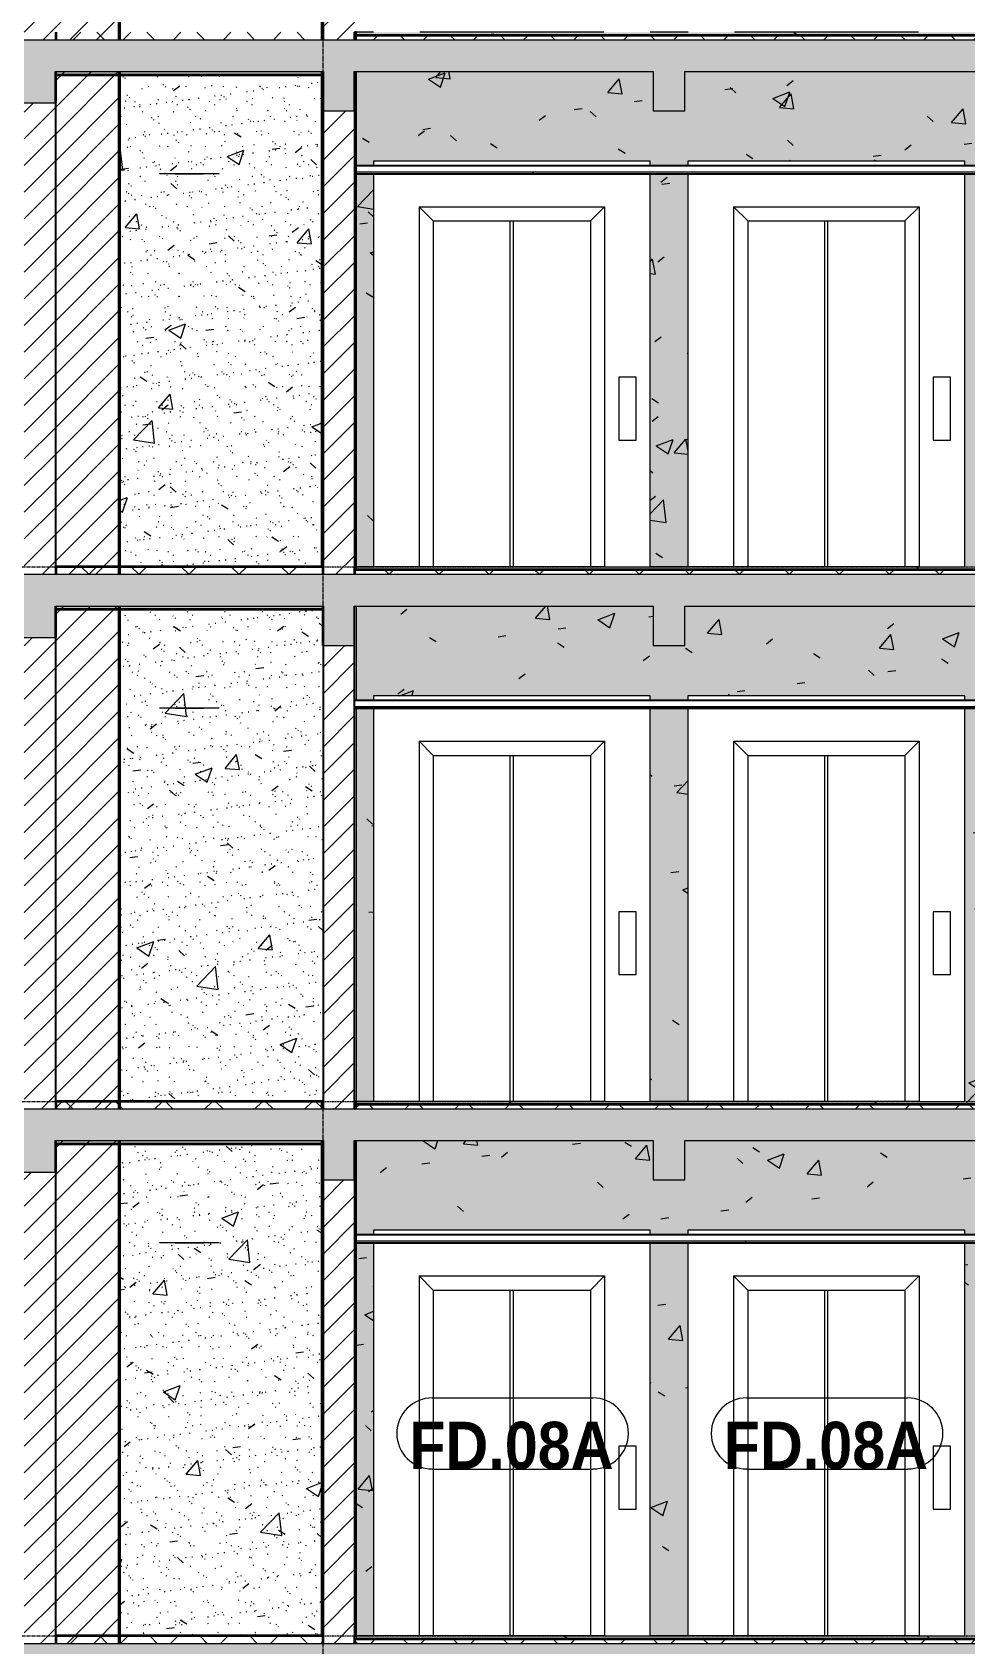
# Model space of a CAD drawing. Header units: millimetres. Extents: x 1240 to 198004, y -7796 to 35300.
# Drawn here: x 26587 to 32517, y 8950 to 19200 of the extents above; entities that cross this region are included whole.
import ezdxf

# ---------------------------------------------------------------- set-up
doc = ezdxf.new("R2010")
doc.units = ezdxf.units.MM
doc.linetypes.add('Centre', pattern=[31.75, 6.35, -4.7625, 15.875, -4.7625])
doc.linetypes.add('Grid Line', pattern=[22.225, 12.7, -3.175, 3.175, -3.175])
for name, color, linetype, lineweight in [('0-1', 7, 'Continuous', 5), ('A-CLNG', 13, 'Continuous', 9), ('A-CLNG-1', 13, 'Continuous', 25), ('A-CLNG-PATT-1', 13, 'Continuous', 9), ('A-DETL-GENF-1', 7, 'Continuous', 9), ('A-DETL-THIN', 151, 'Continuous', 9), ('A-DOOR', 31, 'Continuous', 9), ('A-DOOR-IDEN', 31, 'Continuous', 9), ('A-FLOR-1', 10, 'Continuous', 35), ('A-FLOR-3', 192, 'Continuous', 35), ('A-FLOR-LEVL-2', 51, 'Centre', 9), ('A-FLOR-PATT-1', 7, 'Continuous', 9), ('A-FLOR-PATT-3', 8, 'Continuous', 9), ('A-WALL-1', 113, 'Continuous', 25), ('A-WALL-PATT-4', 111, 'Continuous', 9), ('E-LITE-EQPM', 33, 'Continuous', 9), ('I-WALL', 2, 'Continuous', 9), ('I-WALL-2', 2, 'Continuous', 25), ('S-BEAM-1', 12, 'Continuous', 5), ('S-BEAM-2', 10, 'Continuous', 35), ('S-GRID-1', 1, 'Grid Line', 9)]:
    doc.layers.add(name, color=color, linetype=linetype, lineweight=lineweight)
doc.styles.add('Arial_B_2', font='arialbd.ttf', dxfattribs={"width": 0.9, "height": 300})
pattern_1 = [(45, (377.74, 0), (-84.8528, 84.8528), [])]
pattern_2 = [(45, (377.74, 0), (-159.099, 159.099), []), (135, (377.74, 0), (-159.099, -159.099), [])]
pattern_3 = [(0, (377.74, 0), (1219.2, 304.8), [50.292, -864.108, 50.292, -864.108, -4876.8]), (0, (377.74, 0), (1219.2, 304.8), [-1828.8, 50.292, -1778.508, 50.292, -864.108, -2133.6]), (0, (377.74, 0), (1219.2, 304.8), [-4572, 50.292, -559.308, 50.292, -1473.708]), (120, (834.94, 152.4), (-873.5645, 903.4582), [50.292, -864.108, 50.292, -864.108, -4876.8]), (120, (834.94, 152.4), (-873.5645, 903.4582), [-1828.8, 50.292, -1778.508, 50.292, -864.108, -2133.6]), (120, (834.94, 152.4), (-873.5645, 903.4582), [-4572, 50.292, -559.308, 50.292, -1473.708]), (240, (987.34, 762), (-345.6355, -1208.2582), [50.292, -864.108, 50.292, -864.108, -4876.8]), (240, (987.34, 762), (-345.6355, -1208.2582), [-1828.8, 50.292, -1778.508, 50.292, -864.108, -2133.6]), (240, (987.34, 762), (-345.6355, -1208.2582), [-4572, 50.292, -559.308, 50.292, -1473.708])]
pattern_4 = [(50, (377.7, 0), (1093.104, -95.634), [114.3, -1257.3]), (355, (377.7, 0), (-211.457, 1146.34), [91.44, -1005.84]), (100.451, (468.8, -8), (881.656, 1050.7), [97.14, -1068.54]), (46.184, (377.7, 304.8), (1626.475, -252.257), [171.45, -1885.95]), (96.636, (513.3, 283.8), (1424.416, 1484.565), [145.71, -1602.81]), (351.184, (377.7, 304.8), (1424.43, 1484.55), [137.16, -1508.76]), (21, (530.1, 228.6), (909.686, -613.59), [114.3, -1257.3]), (326, (530.1, 228.6), (370.812, 1105.13), [91.44, -1005.84]), (71.451, (606, 177.5), (1280.503, 491.528), [97.14, -1068.54]), (37.5, (377.74, 0), (18.5313, 507.3303), [50.292, -943.356, 50.292, -970.788, -1009.65]), (37.5, (377.74, 0), (18.5313, 507.3303), [-2014.728, 50.292, -959.358]), (7.5, (377.74, 0), (400.918, 601.084), [50.292, -531.876, 50.292, -920.496, -384.81]), (7.5, (377.74, 0), (400.918, 601.084), [-1552.956, 50.292, -334.518]), (327.5, (37.9, 0), (813.545, -34.3737), [50.292, -330.708, 50.292, -1138.428, -1577.34]), (327.5, (37.9, 0), (813.545, -34.3737), [-1569.72, 50.292, -1527.048]), (317.5, (-114.5, 0), (888.775, 152.56), [50.292, -445.008, 50.292, -739.14, -1120.14]), (317.5, (-114.5, 0), (888.775, 152.56), [-1284.732, 50.292, -1069.848])]
pattern_5 = [(37.5, (377.74, 0), (-4.79953, 146.8239), [5.029, -110.795, 5.029, -124.511, -123.825]), (37.5, (377.74, 0), (-4.79953, 146.8239), [-245.364, 5.029, -118.796]), (7.5, (377.74, 0), (134.8574, 215.0472), [5.029, -57.455, 5.029, -99.365, -40.005]), (7.5, (377.74, 0), (134.8574, 215.0472), [-166.878, 5.029, -34.976]), (327.5, (284.02, 0), (237.29776, 0.4316), [5.029, -33.071, 5.029, -132.131, -179.07]), (327.5, (284.02, 0), (237.29776, 0.4316), [-175.26, 5.029, -174.041]), (317.5, (284.02, 0), (229.0671, 66.8792), [5.029, -14.021, 5.029, -84.887, -102.87]), (317.5, (284.02, 0), (229.0671, 66.8792), [-108.966, 5.029, -97.841])]
pattern_6 = [(45, (377.74, 0), (-79.5495, 79.5495), [])]

# ---------------------------------------------------------------- blocks, each defined once
blk = doc.blocks.new('NCV_TKTC_KET CAU_rvt-1-TKCS_MẶT ĐỨNG NỘI KHU 1')
at = {"layer": 'A-FLOR-PATT-1'}
for points in [[(28330, 18930), (28437, 18930), (28437, 18950), (26735, 18950), (26735, 18930), (27038, 18930)], [(28330, 15530), (28437, 15530), (28437, 15550), (26735, 15550), (26735, 15530), (27038, 15530)], [(28330, 12130), (28437, 12130), (28437, 12150), (26735, 12150), (26735, 12130), (27038, 12130)]]:
    blk.add_hatch(color=256, dxfattribs=at).paths.add_polyline_path(points)
at = {"layer": 'S-BEAM-1'}
for points in [[(26735, 18750), (26737, 18750), (26737, 18950), (26735, 18950), (26735, 18831)], [(28435, 18700), (28437, 18700), (28435, 18831)], [(26735, 15350), (26737, 15350), (26737, 15550), (26735, 15550), (26735, 15354)], [(26735, 11950), (26737, 11950), (26737, 12150), (26735, 12150), (26735, 11954)], [(28435, 11900), (28437, 11900), (28435, 11915)]]:
    blk.add_hatch(color=256, dxfattribs=at).paths.add_polyline_path(points)
at = {"layer": 'A-FLOR-1'}
for p, q in [((26735, 18930), (28437, 18930)), ((26735, 15530), (28437, 15530)), ((26735, 12130), (28437, 12130))]:
    blk.add_line(p, q, dxfattribs=at)
at = {"layer": 'S-BEAM-2'}
for p, q in [((26737, 18750), (26737, 18950)), ((28435, 18950), (28435, 18700)), ((26735, 18750), (26737, 18750)), ((26737, 15350), (26737, 15550)), ((28435, 15550), (28435, 15300)), ((26735, 15350), (26737, 15350)), ((26737, 11950), (26737, 12150)), ((28435, 12150), (28435, 11900)), ((26735, 11950), (26737, 11950))]:
    blk.add_line(p, q, dxfattribs=at)
blk = doc.blocks.new('Thang may HIEN - Dài x Rộng - 2200x1200-V7-TKCS_MẶT ĐỨNG NỘI KHU 1')
at = {"layer": 'A-DOOR'}
for p, q in [((30757, 11580), (30757, 11550)), ((32517, 11580), (30757, 11580)), ((30757, 11500), (30757, 9000)), ((32517, 11550), (32517, 11580)), ((32517, 9000), (32517, 11500)), ((31137, 11200), (31047, 11290)), ((31047, 11290), (31047, 9000)), ((31047, 11290), (32227, 11290)), ((32227, 11290), (32137, 11200)), ((32227, 11290), (32227, 9000)), ((31137, 11200), (31137, 9000)), ((31137, 11200), (32137, 11200)), ((31627, 9000), (31627, 11200)), ((31647, 9000), (31647, 11200)), ((32137, 11200), (32137, 9000)), ((32427, 10206), (32317, 10206)), ((32317, 10206), (32317, 9806)), ((32427, 9806), (32427, 10206)), ((32317, 9806), (32427, 9806)), ((31047, 9000), (30757, 9000)), ((31052, 9000), (31047, 9000)), ((32227, 9000), (32222, 9000)), ((32227, 9000), (32517, 9000))]:
    blk.add_line(p, q, dxfattribs=at)
blk = doc.blocks.new('LIC_03 - LIC_03-ĐÈN LED ỐP TRẦN CHỐNG BỤI_ 1x24w_ ÁNH SÁNG TRẮNG 6000k-V260-TKCS_MẶT ĐỨNG NỘI KHU 1')
at = {"layer": 'E-LITE-EQPM'}
for p, q in [((27777, 8100), (27397, 8100)), ((27677, 8100), (27497, 8100)), ((27497, 8100), (27677, 8100)), ((27587, 8100), (27587, 8100))]:
    blk.add_line(p, q, dxfattribs=at)
blk = doc.blocks.new('STN_Door Tag - STN_Door Tag-1788670-TKCS_MẶT ĐỨNG NỘI KHU 1')
at = {"layer": 'A-DOOR-IDEN'}
for p, q in [((35836, 30934), (36857, 30934)), ((35836, 30481), (36857, 30481))]:
    blk.add_line(p, q, dxfattribs=at)
for centre, start, end in [((35836, 30708), 90, 270), ((36857, 30708), 270, 90)]:
    blk.add_arc(centre, 226, start, end, dxfattribs=at)

msp = doc.modelspace()

# ---------------------------------------------------------------- hatches: boundary and pattern name
at = {"layer": 'A-CLNG-PATT-1'}
h = msp.add_hatch(dxfattribs=at)
h.set_pattern_fill('FP_9', color=256, style=0, pattern_type=2)
h.set_pattern_definition(pattern_3)
h.paths.add_polyline_path([(44337, 18300), (44337, 18310), (28636.9, 18310), (28636.9, 18300), (43829.8, 18300)])
h = msp.add_hatch(dxfattribs=at)
h.set_pattern_fill('FP_9', color=256, style=0, pattern_type=2)
h.set_pattern_definition(pattern_3)
h.paths.add_polyline_path([(44337, 14900), (44337, 14910), (28636.9, 14910), (28636.9, 14900), (43829.8, 14900)])
h = msp.add_hatch(dxfattribs=at)
h.set_pattern_fill('FP_9', color=256, style=0, pattern_type=2)
h.set_pattern_definition(pattern_3)
h.paths.add_polyline_path([(44337, 11500), (44337, 11510), (28636.9, 11510), (28636.9, 11500), (43829.8, 11500)])
at = {"layer": 'A-DETL-GENF-1'}
h = msp.add_hatch(color=256, dxfattribs=at)
h.paths.add_polyline_path([(39954.8, 18550), (40235.6, 18550), (40235.6, 18950), (44235.3, 18950), (44235.3, 18550), (44535.3, 18550), (44535.3, 19150), (26535.3, 19150), (26535.3, 18750), (26735.3, 18750), (26735.3, 18950), (28436.9, 18950), (28436.9, 18700), (28635.3, 18700), (28635.3, 18950), (30535.3, 18950), (30535.3, 18700), (30736.9, 18700), (30736.9, 18950), (33335.3, 18950), (33335.3, 18700), (33535.3, 18700), (33535.3, 18950), (35535.3, 18950), (35535.3, 18700), (35737.4, 18700), (35737.4, 18950), (39935.6, 18950), (39935.6, 18550)])
h.paths.add_polyline_path([(23535.3, 18750), (23535.3, 19150), (23337.4, 19150), (23337.4, 18750)])
h = msp.add_hatch(color=256, dxfattribs=at)
h.paths.add_polyline_path([(39954.8, 15150), (40235.6, 15150), (40235.6, 15550), (44235.3, 15550), (44235.3, 15150), (44535.3, 15150), (44535.3, 15750), (26535.3, 15750), (26535.3, 15350), (26735.3, 15350), (26735.3, 15550), (28436.9, 15550), (28436.9, 15300), (28635.3, 15300), (28635.3, 15550), (30535.3, 15550), (30535.3, 15300), (30736.9, 15300), (30736.9, 15550), (33335.3, 15550), (33335.3, 15300), (33535.3, 15300), (33535.3, 15550), (35535.3, 15550), (35535.3, 15300), (35737.4, 15300), (35737.4, 15550), (39935.6, 15550), (39935.6, 15150)])
h.paths.add_polyline_path([(23535.3, 15350), (23535.3, 15750), (23337.4, 15750), (23337.4, 15350)])
h = msp.add_hatch(color=256, dxfattribs=at)
h.paths.add_polyline_path([(39935.6, 11750), (40235.6, 11750), (40235.6, 12150), (44235.3, 12150), (44235.3, 11750), (44535.3, 11750), (44535.3, 12350), (26535.3, 12350), (26535.3, 11950), (26735.3, 11950), (26735.3, 12150), (28436.9, 12150), (28436.9, 11900), (28635.3, 11900), (28635.3, 12150), (30535.3, 12150), (30535.3, 11900), (30736.9, 11900), (30736.9, 12150), (33335.3, 12150), (33335.3, 11900), (33535.3, 11900), (33535.3, 12150), (35535.3, 12150), (35535.3, 11900), (35737.4, 11900), (35737.4, 12150), (39935.6, 12150)])
h.paths.add_polyline_path([(23337.4, 11950), (23535.3, 11950), (23535.3, 12350), (23337.4, 12350)])
h = msp.add_hatch(color=256, dxfattribs=at)
h.paths.add_polyline_path([(44535.3, 8350), (44535.3, 8950), (26535.3, 8950), (26535.3, 8550), (26735.3, 8550), (26735.3, 8750), (28436.9, 8750), (28436.9, 8500), (28635.3, 8500), (28635.3, 8750), (30535.3, 8750), (30535.3, 8500), (30736.9, 8500), (30736.9, 8750), (33335.3, 8750), (33335.3, 8500), (33535.3, 8500), (33535.3, 8750), (35535.3, 8750), (35535.3, 8500), (35737.4, 8500), (35737.4, 8750), (39935.6, 8750), (39935.6, 8350), (40235.6, 8350), (40235.6, 8750), (44235.3, 8750), (44235.3, 8350)])
h.paths.add_polyline_path([(23535.3, 8550), (23535.3, 8950), (23337.4, 8950), (23337.4, 8550)])
at = {"layer": 'A-FLOR-PATT-3'}
h = msp.add_hatch(dxfattribs=at)
h.set_pattern_fill('FP_6', color=256, style=0, pattern_type=2)
h.set_pattern_definition(pattern_2)
h.paths.add_polyline_path([(26736.9, 19150), (28436.9, 19150), (28436.9, 19200), (26736.9, 19200)])
h = msp.add_hatch(dxfattribs=at)
h.set_pattern_fill('FP_6', color=256, style=0, pattern_type=2)
h.set_pattern_definition(pattern_2)
h.paths.add_polyline_path([(45737.4, 19130), (45737.4, 19180), (28636.9, 19180), (28636.9, 19150), (44535.3, 19150), (44535.3, 19130), (45121.5, 19130)])
h = msp.add_hatch(dxfattribs=at)
h.set_pattern_fill('FP_6', color=256, style=0, pattern_type=2)
h.set_pattern_definition(pattern_2)
h.paths.add_polyline_path([(26736.9, 15750), (28436.9, 15750), (28436.9, 15800), (26736.9, 15800)])
h = msp.add_hatch(dxfattribs=at)
h.set_pattern_fill('FP_6', color=256, style=0, pattern_type=2)
h.set_pattern_definition(pattern_2)
h.paths.add_polyline_path([(45737.4, 15730), (45737.4, 15780), (28636.9, 15780), (28636.9, 15750), (44535.3, 15750), (44535.3, 15730), (45121.5, 15730)])
h = msp.add_hatch(dxfattribs=at)
h.set_pattern_fill('FP_6', color=256, style=0, pattern_type=2)
h.set_pattern_definition(pattern_2)
h.paths.add_polyline_path([(26736.9, 12350), (28436.9, 12350), (28436.9, 12400), (26736.9, 12400)])
h = msp.add_hatch(dxfattribs=at)
h.set_pattern_fill('FP_6', color=256, style=0, pattern_type=2)
h.set_pattern_definition(pattern_2)
h.paths.add_polyline_path([(45737.4, 12330), (45737.4, 12380), (28636.9, 12380), (28636.9, 12350), (44535.3, 12350), (44535.3, 12330), (45121.5, 12330)])
h = msp.add_hatch(dxfattribs=at)
h.set_pattern_fill('FP_6', color=256, style=0, pattern_type=2)
h.set_pattern_definition(pattern_2)
h.paths.add_polyline_path([(26736.9, 8950), (28436.9, 8950), (28436.9, 9000), (26736.9, 9000)])
h = msp.add_hatch(dxfattribs=at)
h.set_pattern_fill('FP_6', color=256, style=0, pattern_type=2)
h.set_pattern_definition(pattern_2)
h.paths.add_polyline_path([(45737.4, 8930), (45737.4, 8980), (28636.9, 8980), (28636.9, 8950), (44535.3, 8950), (44535.3, 8930), (45121.5, 8930)])
at = {"layer": 'A-WALL-PATT-4'}
h = msp.add_hatch(dxfattribs=at)
h.set_pattern_fill('FP_1', color=256, style=0, pattern_type=2)
h.set_pattern_definition(pattern_1)
h.paths.add_polyline_path([(27038, 19150), (27136.9, 19150), (27136.9, 22350), (26736.9, 22350), (26736.9, 19150)])
h = msp.add_hatch(dxfattribs=at)
h.set_pattern_fill('FP_1', color=256, style=0, pattern_type=2)
h.set_pattern_definition(pattern_1)
h.paths.add_polyline_path([(26536.9, 19150), (26736.9, 19150), (26735.3, 22150), (26536.9, 22150), (26536.9, 20088.5)])
h = msp.add_hatch(dxfattribs=at)
h.set_pattern_fill('FP_1', color=256, style=0, pattern_type=2)
h.set_pattern_definition(pattern_1)
h.paths.add_polyline_path([(28436.9, 19150), (28636.9, 19150), (28635.3, 22100), (28436.9, 22100), (28436.9, 19459.7)])
h = msp.add_hatch(dxfattribs=at)
h.set_pattern_fill('FP_17', color=256, style=0, pattern_type=2)
h.set_pattern_definition(pattern_6)
h.paths.add_polyline_path([(27146.9, 15800), (27146.9, 18950), (27136.9, 18950), (27136.9, 15800)])
h.paths.add_polyline_path([(27136.9, 19150), (27146.9, 19150), (27146.9, 19200), (27136.9, 19200)])
h = msp.add_hatch(dxfattribs=at)
h.set_pattern_fill('FP_17', color=256, style=0, pattern_type=2)
h.set_pattern_definition(pattern_6)
h.paths.add_polyline_path([(28436.9, 15800), (28436.9, 18950), (28426.9, 18950), (28426.9, 15800)])
h.paths.add_polyline_path([(28426.9, 19150), (28436.9, 19150), (28436.9, 19200), (28426.9, 19200)])
h = msp.add_hatch(dxfattribs=at)
h.set_pattern_fill('FP_17', color=256, style=0, pattern_type=2)
h.set_pattern_definition(pattern_6)
h.paths.add_polyline_path([(28646.9, 15800), (28646.9, 18950), (28636.9, 18950), (28636.9, 15800)])
h.paths.add_polyline_path([(28636.9, 19150), (28646.9, 19150), (28646.9, 19200), (28636.9, 19200)])
h = msp.add_hatch(dxfattribs=at)
h.set_pattern_fill('FP_5', color=256, style=0, pattern_type=2)
h.set_pattern_definition(pattern_4)
h.paths.add_polyline_path([(28646.9, 15800), (28757.4, 15800), (28757.4, 18300), (28646.9, 18300), (28646.9, 16315.9)])
h.paths.add_polyline_path([(30517.4, 15800), (30757.4, 15800), (30757.4, 18300), (30517.4, 18300), (30517.4, 16315.9)])
h.paths.add_polyline_path([(32517.4, 15800), (33547.4, 15800), (33547.4, 18300), (32517.4, 18300), (32517.4, 16315.9)])
h.paths.add_polyline_path([(28757.4, 18350), (28757.4, 18380), (30517.4, 18380), (30517.4, 18350), (30757.4, 18350), (30757.4, 18380), (32517.4, 18380), (32517.4, 18350), (33547.4, 18350), (33547.4, 18950), (33535.3, 18950), (33535.3, 18700), (33335.3, 18700), (33335.3, 18950), (30736.9, 18950), (30735.3, 18700), (30535.3, 18700), (30535.3, 18950), (28646.9, 18950), (28646.9, 18350)])
h.paths.add_polyline_path([(30517.4, 19180), (33547.4, 19180), (33547.4, 19200), (28646.9, 19200), (28646.9, 19180), (30227.4, 19180)])
h = msp.add_hatch(dxfattribs=at)
h.set_pattern_fill('FP_4', color=256, style=0, pattern_type=2)
h.set_pattern_definition(pattern_5)
h.paths.add_polyline_path([(28646.9, 15800), (28757.4, 15800), (28757.4, 18300), (28646.9, 18300), (28646.9, 16315.9)])
h.paths.add_polyline_path([(30517.4, 15800), (30757.4, 15800), (30757.4, 18300), (30517.4, 18300), (30517.4, 16315.9)])
h.paths.add_polyline_path([(32517.4, 15800), (33547.4, 15800), (33547.4, 18300), (32517.4, 18300), (32517.4, 16315.9)])
h.paths.add_polyline_path([(28757.4, 18350), (28757.4, 18380), (30517.4, 18380), (30517.4, 18350), (30757.4, 18350), (30757.4, 18380), (32517.4, 18380), (32517.4, 18350), (33547.4, 18350), (33547.4, 18950), (33535.3, 18950), (33535.3, 18700), (33335.3, 18700), (33335.3, 18950), (30736.9, 18950), (30735.3, 18700), (30535.3, 18700), (30535.3, 18950), (28646.9, 18950), (28646.9, 18350)])
h.paths.add_polyline_path([(30517.4, 19180), (33547.4, 19180), (33547.4, 19200), (28646.9, 19200), (28646.9, 19180), (30227.4, 19180)])
h = msp.add_hatch(dxfattribs=at)
h.set_pattern_fill('FP_1', color=256, style=0, pattern_type=2)
h.set_pattern_definition(pattern_1)
h.paths.add_polyline_path([(27038, 15750), (27136.9, 15750), (27136.9, 18950), (26736.9, 18950), (26736.9, 15750)])
h = msp.add_hatch(dxfattribs=at)
h.set_pattern_fill('FP_5', color=256, style=0, pattern_type=2)
h.set_pattern_definition(pattern_4)
h.paths.add_polyline_path([(28329.6, 15800), (28426.9, 15800), (28426.9, 18930), (27146.9, 18930), (27146.9, 15800)])
h = msp.add_hatch(dxfattribs=at)
h.set_pattern_fill('FP_4', color=256, style=0, pattern_type=2)
h.set_pattern_definition(pattern_5)
h.paths.add_polyline_path([(28329.6, 15800), (28426.9, 15800), (28426.9, 18930), (27146.9, 18930), (27146.9, 15800)])
h = msp.add_hatch(dxfattribs=at)
h.set_pattern_fill('FP_1', color=256, style=0, pattern_type=2)
h.set_pattern_definition(pattern_1)
h.paths.add_polyline_path([(26536.9, 15750), (26736.9, 15750), (26735.3, 18750), (26536.9, 18750), (26536.9, 16315.9)])
h = msp.add_hatch(dxfattribs=at)
h.set_pattern_fill('FP_1', color=256, style=0, pattern_type=2)
h.set_pattern_definition(pattern_1)
h.paths.add_polyline_path([(28436.9, 15750), (28636.9, 15750), (28635.3, 18700), (28436.9, 18700), (28436.9, 16315.9)])
h = msp.add_hatch(dxfattribs=at)
h.set_pattern_fill('FP_17', color=256, style=0, pattern_type=2)
h.set_pattern_definition(pattern_6)
h.paths.add_polyline_path([(27146.9, 12400), (27146.9, 15550), (27136.9, 15550), (27136.9, 12400)])
h.paths.add_polyline_path([(27136.9, 15750), (27146.9, 15750), (27146.9, 15800), (27136.9, 15800)])
h = msp.add_hatch(dxfattribs=at)
h.set_pattern_fill('FP_5', color=256, style=0, pattern_type=2)
h.set_pattern_definition(pattern_4)
h.paths.add_polyline_path([(28646.9, 12400), (28757.4, 12400), (28757.4, 14900), (28646.9, 14900), (28646.9, 12543.4)])
h.paths.add_polyline_path([(32517.4, 12400), (33547.4, 12400), (33547.4, 14900), (32517.4, 14900), (32517.4, 12543.4)])
h.paths.add_polyline_path([(30757.4, 12400), (30757.4, 14900), (30517.4, 14900), (30517.4, 12400)])
h.paths.add_polyline_path([(32535.1, 14950), (33547.4, 14950), (33547.4, 15550), (33535.3, 15550), (33535.3, 15300), (33335.3, 15300), (33335.3, 15550), (30736.9, 15550), (30735.3, 15300), (30535.3, 15300), (30535.3, 15550), (28646.9, 15550), (28646.9, 14950), (28757.4, 14950), (28757.4, 14980), (30517.4, 14980), (30517.4, 14950), (30757.4, 14950), (30757.4, 14980), (32517.4, 14980), (32517.4, 14950)])
h.paths.add_polyline_path([(29621.3, 15780), (33547.4, 15780), (33547.4, 15800), (28646.9, 15800), (28646.9, 15780), (29052.4, 15780)])
h = msp.add_hatch(dxfattribs=at)
h.set_pattern_fill('FP_4', color=256, style=0, pattern_type=2)
h.set_pattern_definition(pattern_5)
h.paths.add_polyline_path([(28646.9, 12400), (28757.4, 12400), (28757.4, 14900), (28646.9, 14900), (28646.9, 12543.4)])
h.paths.add_polyline_path([(32517.4, 12400), (33547.4, 12400), (33547.4, 14900), (32517.4, 14900), (32517.4, 12543.4)])
h.paths.add_polyline_path([(30757.4, 12400), (30757.4, 14900), (30517.4, 14900), (30517.4, 12400)])
h.paths.add_polyline_path([(32535.1, 14950), (33547.4, 14950), (33547.4, 15550), (33535.3, 15550), (33535.3, 15300), (33335.3, 15300), (33335.3, 15550), (30736.9, 15550), (30735.3, 15300), (30535.3, 15300), (30535.3, 15550), (28646.9, 15550), (28646.9, 14950), (28757.4, 14950), (28757.4, 14980), (30517.4, 14980), (30517.4, 14950), (30757.4, 14950), (30757.4, 14980), (32517.4, 14980), (32517.4, 14950)])
h.paths.add_polyline_path([(29621.3, 15780), (33547.4, 15780), (33547.4, 15800), (28646.9, 15800), (28646.9, 15780), (29052.4, 15780)])
h = msp.add_hatch(dxfattribs=at)
h.set_pattern_fill('FP_1', color=256, style=0, pattern_type=2)
h.set_pattern_definition(pattern_1)
h.paths.add_polyline_path([(27038, 12350), (27136.9, 12350), (27136.9, 15550), (26736.9, 15550), (26736.9, 12350)])
h = msp.add_hatch(dxfattribs=at)
h.set_pattern_fill('FP_5', color=256, style=0, pattern_type=2)
h.set_pattern_definition(pattern_4)
h.paths.add_polyline_path([(28329.6, 12400), (28436.9, 12400), (28435.3, 15530), (27146.9, 15530), (27146.9, 12400)])
h = msp.add_hatch(dxfattribs=at)
h.set_pattern_fill('FP_4', color=256, style=0, pattern_type=2)
h.set_pattern_definition(pattern_5)
h.paths.add_polyline_path([(28329.6, 12400), (28436.9, 12400), (28435.3, 15530), (27146.9, 15530), (27146.9, 12400)])
h = msp.add_hatch(dxfattribs=at)
h.set_pattern_fill('FP_1', color=256, style=0, pattern_type=2)
h.set_pattern_definition(pattern_1)
h.paths.add_polyline_path([(26536.9, 12350), (26736.9, 12350), (26735.3, 15350), (26536.9, 15350), (26536.9, 12543.4)])
h = msp.add_hatch(dxfattribs=at)
h.set_pattern_fill('FP_1', color=256, style=0, pattern_type=2)
h.set_pattern_definition(pattern_1)
h.paths.add_polyline_path([(28436.9, 12350), (28636.9, 12350), (28635.3, 15300), (28436.9, 15300), (28436.9, 12543.4)])
h = msp.add_hatch(dxfattribs=at)
h.set_pattern_fill('FP_17', color=256, style=0, pattern_type=2)
h.set_pattern_definition(pattern_6)
h.paths.add_polyline_path([(27146.9, 9000), (27146.9, 12150), (27136.9, 12150), (27136.9, 9000)])
h.paths.add_polyline_path([(27136.9, 12350), (27146.9, 12350), (27146.9, 12400), (27136.9, 12400)])
h = msp.add_hatch(dxfattribs=at)
h.set_pattern_fill('FP_17', color=256, style=0, pattern_type=2)
h.set_pattern_definition(pattern_6)
h.paths.add_polyline_path([(28436.9, 9000), (28436.9, 12150), (28426.9, 12150), (28426.9, 9000)])
h.paths.add_polyline_path([(28436.9, 12350), (28436.9, 12400), (28426.9, 12400), (28426.9, 12350)])
h = msp.add_hatch(dxfattribs=at)
h.set_pattern_fill('FP_17', color=256, style=0, pattern_type=2)
h.set_pattern_definition(pattern_6)
h.paths.add_polyline_path([(28646.9, 9000), (28646.9, 12150), (28636.9, 12150), (28636.9, 9000)])
h.paths.add_polyline_path([(28636.9, 12350), (28646.9, 12350), (28646.9, 12400), (28636.9, 12400)])
h = msp.add_hatch(dxfattribs=at)
h.set_pattern_fill('FP_5', color=256, style=0, pattern_type=2)
h.set_pattern_definition(pattern_4)
h.paths.add_polyline_path([(28646.9, 9000), (28757.4, 9000), (28757.4, 11500), (28646.9, 11500), (28646.9, 9399.6)])
h.paths.add_polyline_path([(33547.4, 9000), (33547.4, 11500), (32517.4, 11500), (32517.4, 9000), (33496.4, 9000)])
h.paths.add_polyline_path([(30757.4, 9000), (30757.4, 11500), (30517.4, 11500), (30517.4, 9000)])
h.paths.add_polyline_path([(28757.4, 11550), (28757.4, 11580), (30517.4, 11580), (30517.4, 11550), (30757.4, 11550), (30757.4, 11580), (32517.4, 11580), (32517.4, 11550), (33547.4, 11550), (33547.4, 12150), (33535.3, 12150), (33535.3, 11900), (33335.3, 11900), (33335.3, 12150), (30736.9, 12150), (30735.3, 11900), (30535.3, 11900), (30535.3, 12150), (28646.9, 12150), (28646.9, 11550)])
h.paths.add_polyline_path([(29621.3, 12380), (33547.4, 12380), (33547.4, 12400), (28646.9, 12400), (28646.9, 12380), (29052.4, 12380)])
h = msp.add_hatch(dxfattribs=at)
h.set_pattern_fill('FP_4', color=256, style=0, pattern_type=2)
h.set_pattern_definition(pattern_5)
h.paths.add_polyline_path([(28646.9, 9000), (28757.4, 9000), (28757.4, 11500), (28646.9, 11500), (28646.9, 9399.6)])
h.paths.add_polyline_path([(33547.4, 9000), (33547.4, 11500), (32517.4, 11500), (32517.4, 9000), (33496.4, 9000)])
h.paths.add_polyline_path([(30757.4, 9000), (30757.4, 11500), (30517.4, 11500), (30517.4, 9000)])
h.paths.add_polyline_path([(28757.4, 11550), (28757.4, 11580), (30517.4, 11580), (30517.4, 11550), (30757.4, 11550), (30757.4, 11580), (32517.4, 11580), (32517.4, 11550), (33547.4, 11550), (33547.4, 12150), (33535.3, 12150), (33535.3, 11900), (33335.3, 11900), (33335.3, 12150), (30736.9, 12150), (30735.3, 11900), (30535.3, 11900), (30535.3, 12150), (28646.9, 12150), (28646.9, 11550)])
h.paths.add_polyline_path([(29621.3, 12380), (33547.4, 12380), (33547.4, 12400), (28646.9, 12400), (28646.9, 12380), (29052.4, 12380)])
h = msp.add_hatch(dxfattribs=at)
h.set_pattern_fill('FP_1', color=256, style=0, pattern_type=2)
h.set_pattern_definition(pattern_1)
h.paths.add_polyline_path([(27038, 8950), (27136.9, 8950), (27136.9, 12150), (26736.9, 12150), (26736.9, 8950)])
h = msp.add_hatch(dxfattribs=at)
h.set_pattern_fill('FP_5', color=256, style=0, pattern_type=2)
h.set_pattern_definition(pattern_4)
h.paths.add_polyline_path([(28329.6, 9000), (28426.9, 9000), (28426.9, 12130), (27146.9, 12130), (27146.9, 9000)])
h = msp.add_hatch(dxfattribs=at)
h.set_pattern_fill('FP_4', color=256, style=0, pattern_type=2)
h.set_pattern_definition(pattern_5)
h.paths.add_polyline_path([(28329.6, 9000), (28426.9, 9000), (28426.9, 12130), (27146.9, 12130), (27146.9, 9000)])
h = msp.add_hatch(dxfattribs=at)
h.set_pattern_fill('FP_1', color=256, style=0, pattern_type=2)
h.set_pattern_definition(pattern_1)
h.paths.add_polyline_path([(26536.9, 8950), (26736.9, 8950), (26735.3, 11950), (26536.9, 11950), (26536.9, 10028.3)])
h = msp.add_hatch(dxfattribs=at)
h.set_pattern_fill('FP_1', color=256, style=0, pattern_type=2)
h.set_pattern_definition(pattern_1)
h.paths.add_polyline_path([(28436.9, 8950), (28636.9, 8950), (28635.3, 11900), (28436.9, 11900), (28436.9, 9399.6)])
h = msp.add_hatch(dxfattribs=at)
h.set_pattern_fill('FP_17', color=256, style=0, pattern_type=2)
h.set_pattern_definition(pattern_6)
h.paths.add_polyline_path([(27146.9, 5600), (27146.9, 8750), (27136.9, 8750), (27136.9, 5600)])
h.paths.add_polyline_path([(27136.9, 8950), (27146.9, 8950), (27146.9, 9000), (27136.9, 9000)])
h = msp.add_hatch(dxfattribs=at)
h.set_pattern_fill('FP_5', color=256, style=0, pattern_type=2)
h.set_pattern_definition(pattern_4)
h.paths.add_polyline_path([(28646.9, 5600), (28757.4, 5600), (28757.4, 8100), (28646.9, 8100), (28646.9, 5627)])
h.paths.add_polyline_path([(33496.4, 5600), (33547.4, 5600), (33547.4, 8100), (32517.4, 8100), (32517.4, 5600)])
h.paths.add_polyline_path([(30757.4, 5600), (30757.4, 8100), (30517.4, 8100), (30517.4, 5600)])
h.paths.add_polyline_path([(33547.4, 8150), (33547.4, 8750), (33535.3, 8750), (33535.3, 8500), (33335.3, 8500), (33335.3, 8750), (30736.9, 8750), (30735.3, 8500), (30535.3, 8500), (30535.3, 8750), (28646.9, 8750), (28646.9, 8150), (28757.4, 8150), (28757.4, 8180), (30517.4, 8180), (30517.4, 8150), (30757.4, 8150), (30757.4, 8180), (32517.4, 8180), (32517.4, 8150), (33535.3, 8150)])
h.paths.add_polyline_path([(28757.4, 8980), (33547.4, 8980), (33547.4, 9000), (28646.9, 9000), (28646.9, 8980), (28690.4, 8980)])
h = msp.add_hatch(dxfattribs=at)
h.set_pattern_fill('FP_4', color=256, style=0, pattern_type=2)
h.set_pattern_definition(pattern_5)
h.paths.add_polyline_path([(28646.9, 5600), (28757.4, 5600), (28757.4, 8100), (28646.9, 8100), (28646.9, 5627)])
h.paths.add_polyline_path([(33496.4, 5600), (33547.4, 5600), (33547.4, 8100), (32517.4, 8100), (32517.4, 5600)])
h.paths.add_polyline_path([(30757.4, 5600), (30757.4, 8100), (30517.4, 8100), (30517.4, 5600)])
h.paths.add_polyline_path([(33547.4, 8150), (33547.4, 8750), (33535.3, 8750), (33535.3, 8500), (33335.3, 8500), (33335.3, 8750), (30736.9, 8750), (30735.3, 8500), (30535.3, 8500), (30535.3, 8750), (28646.9, 8750), (28646.9, 8150), (28757.4, 8150), (28757.4, 8180), (30517.4, 8180), (30517.4, 8150), (30757.4, 8150), (30757.4, 8180), (32517.4, 8180), (32517.4, 8150), (33535.3, 8150)])
h.paths.add_polyline_path([(28757.4, 8980), (33547.4, 8980), (33547.4, 9000), (28646.9, 9000), (28646.9, 8980), (28690.4, 8980)])

# ---------------------------------------------------------------- linework, layer by layer
at = {"layer": 'A-CLNG'}
for p, q in [((44337, 18310), (28636.9, 18310)), ((44337, 14910), (28636.9, 14910)), ((44337, 11510), (28636.9, 11510))]:
    msp.add_line(p, q, dxfattribs=at)
at = {"layer": 'A-CLNG-1'}
for p, q in [((44337, 18350), (28636.9, 18350)), ((28636.9, 18300), (44337, 18300)), ((44337, 14950), (28636.9, 14950)), ((28636.9, 14900), (44337, 14900)), ((44337, 11550), (28636.9, 11550)), ((28636.9, 11500), (44337, 11500))]:
    msp.add_line(p, q, dxfattribs=at)
at = {"layer": 'A-DETL-THIN'}
for p, q in [((44535.3, 19150), (26535.3, 19150)), ((26735.3, 18750), (26735.3, 18950)), ((26735.3, 18950), (28436.9, 18950)), ((28436.9, 18950), (28436.9, 18700)), ((28635.3, 18700), (28635.3, 18950)), ((28635.3, 18950), (30535.3, 18950)), ((30535.3, 18950), (30535.3, 18700)), ((30736.9, 18700), (30736.9, 18950)), ((30736.9, 18950), (33335.3, 18950)), ((26535.3, 18750), (26735.3, 18750)), ((28436.9, 18700), (28635.3, 18700)), ((30535.3, 18700), (30736.9, 18700)), ((44535.3, 15750), (26535.3, 15750)), ((26735.3, 15350), (26735.3, 15550)), ((26735.3, 15550), (28436.9, 15550)), ((28436.9, 15550), (28436.9, 15300)), ((28635.3, 15300), (28635.3, 15550)), ((28635.3, 15550), (30535.3, 15550)), ((30535.3, 15550), (30535.3, 15300)), ((30736.9, 15300), (30736.9, 15550)), ((30736.9, 15550), (33335.3, 15550)), ((26535.3, 15350), (26735.3, 15350)), ((28436.9, 15300), (28635.3, 15300)), ((30535.3, 15300), (30736.9, 15300)), ((44535.3, 12350), (26535.3, 12350)), ((26735.3, 11950), (26735.3, 12150)), ((26735.3, 12150), (28436.9, 12150)), ((28436.9, 12150), (28436.9, 11900)), ((28635.3, 11900), (28635.3, 12150)), ((28635.3, 12150), (30535.3, 12150)), ((30535.3, 12150), (30535.3, 11900)), ((30736.9, 11900), (30736.9, 12150)), ((30736.9, 12150), (33335.3, 12150)), ((26535.3, 11950), (26735.3, 11950)), ((28436.9, 11900), (28635.3, 11900)), ((30535.3, 11900), (30736.9, 11900)), ((44535.3, 8950), (26535.3, 8950))]:
    msp.add_line(p, q, dxfattribs=at)
at = {"layer": 'A-FLOR-3'}
for p, q in [((26736.9, 19200), (26736.9, 19150)), ((28436.9, 19150), (28436.9, 19200)), ((45737.4, 19180), (28636.9, 19180)), ((28636.9, 19180), (28636.9, 19150)), ((28436.9, 15800), (26736.9, 15800)), ((26736.9, 15800), (26736.9, 15750)), ((28436.9, 15750), (28436.9, 15800)), ((45737.4, 15780), (28636.9, 15780)), ((28636.9, 15780), (28636.9, 15750)), ((28436.9, 12400), (26736.9, 12400)), ((26736.9, 12400), (26736.9, 12350)), ((28436.9, 12350), (28436.9, 12400)), ((45737.4, 12380), (28636.9, 12380)), ((28636.9, 12380), (28636.9, 12350)), ((28436.9, 9000), (26736.9, 9000)), ((26736.9, 9000), (26736.9, 8950)), ((28436.9, 8950), (28436.9, 9000)), ((45737.4, 8980), (28636.9, 8980)), ((28636.9, 8980), (28636.9, 8950))]:
    msp.add_line(p, q, dxfattribs=at)
at = {"layer": 'A-FLOR-LEVL-2'}
for p, q in [((1240.2, 15800), (91585, 15800)), ((1240.2, 12400), (91585, 12400)), ((1240.2, 9000), (91585, 9000))]:
    msp.add_line(p, q, dxfattribs=at)
at = {"layer": 'A-WALL-1'}
for p, q in [((28436.9, 22100), (28436.9, 19150)), ((28636.9, 19150), (28636.9, 19200)), ((27136.9, 19150), (27136.9, 19150)), ((26736.9, 15800), (26736.9, 18950)), ((28436.9, 18700), (28436.9, 15750)), ((28636.9, 15750), (28636.9, 15800)), ((27136.9, 15750), (27136.9, 15750)), ((26736.9, 12400), (26736.9, 15550)), ((28636.9, 12350), (28636.9, 15550)), ((28436.9, 15300), (28436.9, 12350)), ((27136.9, 12350), (27136.9, 12350)), ((26736.9, 9000), (26736.9, 12150)), ((28436.9, 11900), (28436.9, 8950)), ((27136.9, 8950), (27136.9, 8950)), ((28636.9, 8950), (28636.9, 9000))]:
    msp.add_line(p, q, dxfattribs=at)
at = {"layer": 'I-WALL'}
for p, q in [((28757.4, 19200), (28646.9, 19200)), ((30222.4, 19200), (29052.4, 19200)), ((30757.4, 19200), (30517.4, 19200)), ((32222.4, 19200), (31052.4, 19200)), ((28646.9, 15800), (28757.4, 15800)), ((28757.4, 15800), (28646.9, 15800)), ((28646.9, 15800), (28646.9, 15780)), ((30222.4, 15800), (29052.4, 15800)), ((30517.4, 15800), (30757.4, 15800)), ((30757.4, 15800), (30517.4, 15800)), ((32222.4, 15800), (31052.4, 15800)), ((28646.9, 15550), (28646.9, 14950)), ((28646.9, 14900), (28646.9, 12400)), ((28757.4, 12400), (28646.9, 12400)), ((28646.9, 12400), (28757.4, 12400)), ((30222.4, 12400), (29052.4, 12400)), ((30757.4, 12400), (30517.4, 12400)), ((30517.4, 12400), (30757.4, 12400)), ((32222.4, 12400), (31052.4, 12400)), ((28757.4, 9000), (28646.9, 9000)), ((28646.9, 9000), (28646.9, 8980)), ((28646.9, 9000), (28757.4, 9000)), ((30222.4, 9000), (29052.4, 9000)), ((30757.4, 9000), (30517.4, 9000)), ((30517.4, 9000), (30757.4, 9000)), ((32222.4, 9000), (31052.4, 9000))]:
    msp.add_line(p, q, dxfattribs=at)
at = {"layer": 'I-WALL-2'}
for p, q in [((27136.9, 22350), (27136.9, 19150)), ((27146.9, 19150), (27146.9, 22350)), ((28426.9, 22350), (28426.9, 19150)), ((28646.9, 19200), (28636.9, 19200)), ((28646.9, 19150), (28646.9, 19200)), ((27136.9, 18950), (27136.9, 15750)), ((27146.9, 15750), (27146.9, 18950)), ((28426.9, 18950), (28426.9, 15800)), ((28636.9, 18950), (28636.9, 15800)), ((28646.9, 15800), (28646.9, 18950)), ((28436.9, 15800), (28436.9, 18700)), ((27146.9, 15800), (27136.9, 15800)), ((28636.9, 15800), (28646.9, 15800)), ((27136.9, 15550), (27136.9, 12350)), ((27146.9, 12350), (27146.9, 15550)), ((27146.9, 12400), (27136.9, 12400)), ((28426.9, 12400), (28426.9, 12350)), ((28436.9, 12400), (28426.9, 12400)), ((28436.9, 12400), (28436.9, 12400)), ((28646.9, 12400), (28636.9, 12400)), ((28646.9, 12350), (28646.9, 12400)), ((27136.9, 12150), (27136.9, 8950)), ((27146.9, 8950), (27146.9, 12150)), ((28426.9, 12150), (28426.9, 9000)), ((28636.9, 12150), (28636.9, 9000)), ((28646.9, 9000), (28646.9, 12150)), ((28436.9, 9000), (28436.9, 11900)), ((28636.9, 9000), (28646.9, 9000))]:
    msp.add_line(p, q, dxfattribs=at)
at = {"layer": 'S-GRID-1'}
msp.add_line((28436.9, -2695.9), (28436.9, 30542.5), dxfattribs=at)

# ---------------------------------------------------------------- block references
at = {"layer": '0-1'}
msp.add_blockref('NCV_TKTC_KET CAU_rvt-1-TKCS_MẶT ĐỨNG NỘI KHU 1', (0, 0), dxfattribs=at)
at = {"layer": 'A-DOOR'}
for p in [(-2000, 6800), (0, 6800), (-2000, 3400), (0, 3400), (-2000, 0), (0, 0)]:
    msp.add_blockref('Thang may HIEN - Dài x Rộng - 2200x1200-V7-TKCS_MẶT ĐỨNG NỘI KHU 1', p, dxfattribs=at)
at = {"layer": 'A-DOOR-IDEN'}
for p in [(-6704.6, -20420.1), (-4704.6, -20420.1)]:
    msp.add_blockref('STN_Door Tag - STN_Door Tag-1788670-TKCS_MẶT ĐỨNG NỘI KHU 1', p, dxfattribs=at)
at = {"layer": 'E-LITE-EQPM'}
for p in [(0, 10200), (0, 6800), (0, 3400)]:
    msp.add_blockref('LIC_03 - LIC_03-ĐÈN LED ỐP TRẦN CHỐNG BỤI_ 1x24w_ ÁNH SÁNG TRẮNG 6000k-V260-TKCS_MẶT ĐỨNG NỘI KHU 1', p, dxfattribs=at)

# ---------------------------------------------------------------- texts
at = {"layer": 'A-DOOR-IDEN', "char_height": 300, "width": 1331.1, "attachment_point": 5, "line_spacing_factor": 0.936439, "style": 'Arial_B_2'}
for insert in [(29634.3, 10210), (31634.3, 10210)]:
    msp.add_mtext('\\pt6.75,13.5,20.25,27,33.75,40.5,47.25,54,60.75,67.5,74.25,81,87.75,94.5,101.25,108,114.75,121.5,128.25,135,141.75,148.5,155.25,162,168.75,175.5,182.25,189,195.75,202.5,209.25,216;FD.08A', dxfattribs=dict(at, insert=insert))

doc.saveas('drawing.dxf')
